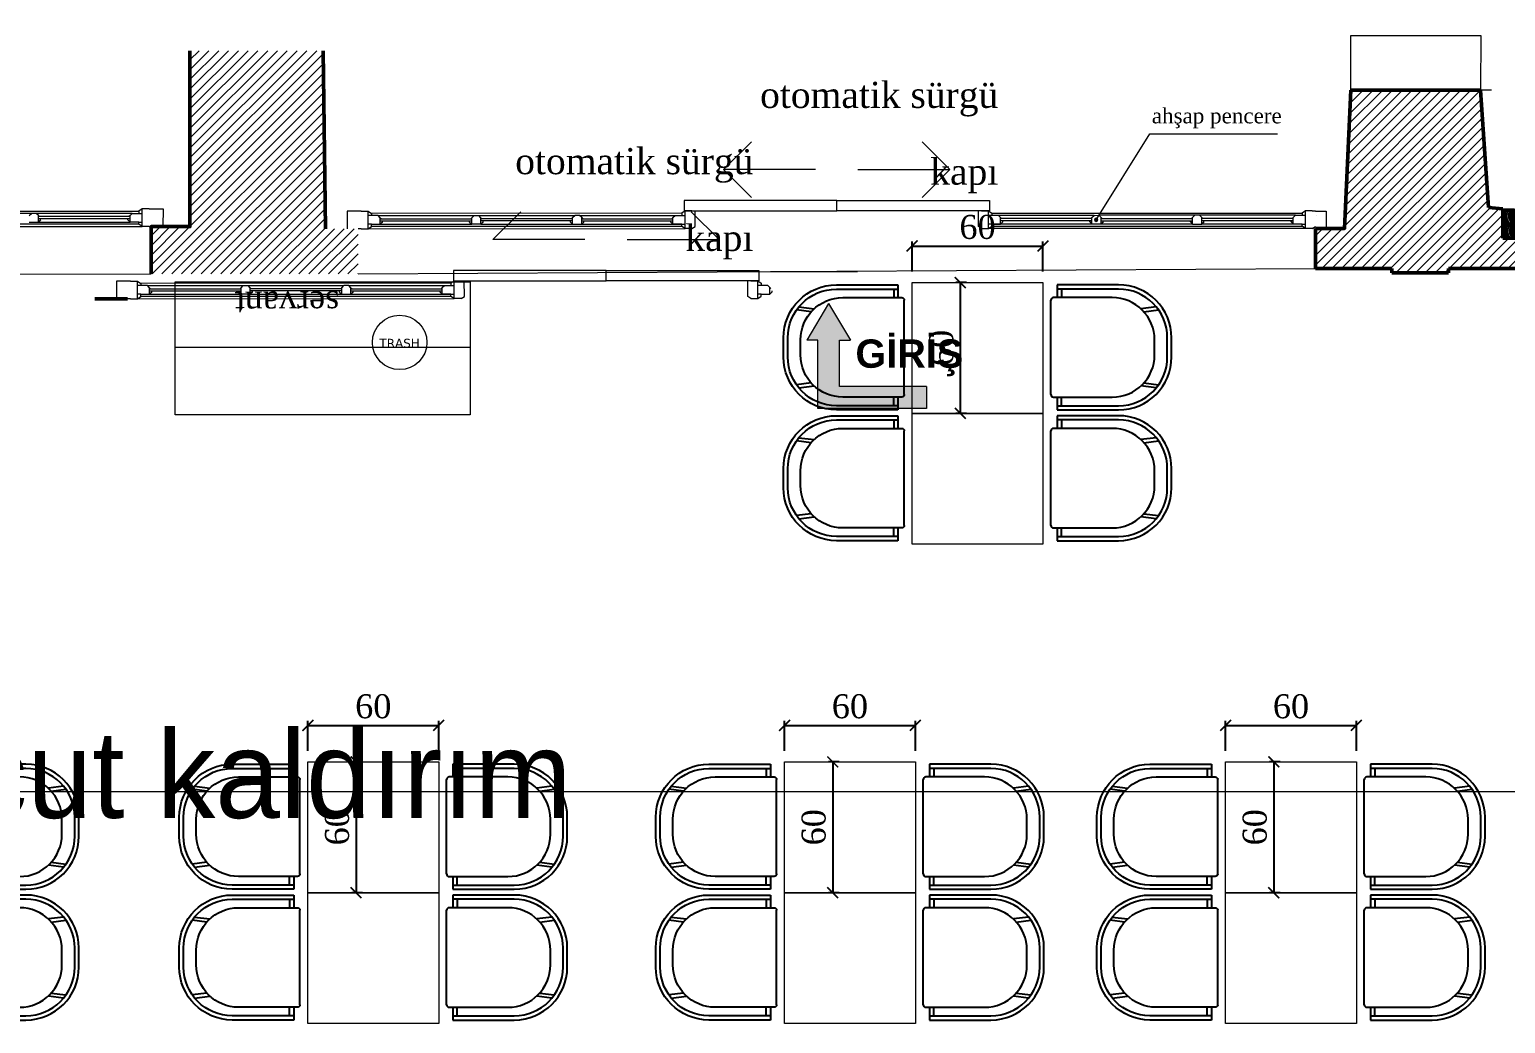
# Model space of a CAD drawing. Header units: millimetres. Extents: x 4980 to 19099, y 3891 to 5773.
# Drawn here: x 7033 to 7710, y 4214 to 4670 of the extents above; entities that cross this region are included whole.
import ezdxf

# ---------------------------------------------------------------- set-up
doc = ezdxf.new("R2010")
doc.units = ezdxf.units.MM
doc.linetypes.add('ACAD_ISO03W100', pattern=[30, 12, -18])
doc.linetypes.add('CONTINUA', pattern=[0])
for name, color, linetype, lineweight in [('a 0', 252, 'Continuous', 0), ('a 2', 132, 'Continuous', 20), ('a ahşap tarama', 46, 'Continuous', 0), ('a duvar', 84, 'Continuous', 50), ('a kaldırım', 79, 'Continuous', 0), ('a pencere 0', 252, 'Continuous', 0), ('a pencere cam', 121, 'Continuous', 0), ('a pencere doğrama', 41, 'Continuous', 20), ('a pencere görünüş', 62, 'Continuous', 9), ('no3_ahşap gorunus on kalın', 34, 'Continuous', 20), ('no3_duvar tarama', 253, 'Continuous', 9), ('no3_paslanmaz gorunus on', 163, 'Continuous', 18), ('no3_tefriş ön kalın', 200, 'Continuous', 25), ('no3_yazı tefriş', 152, 'Continuous', 15), ('p 013', 50, 'Continuous', 13), ('PLAN YAZI', 4, 'Continuous', 9), ('t_tefris ince', 34, 'Continuous', 15)]:
    doc.layers.add(name, color=color, linetype=linetype, lineweight=lineweight)
for name, color, linetype in [('a yazı', 30, 'Continuous'), ('Kıtc-002 Çizgi', 7, 'Continuous'), ('TEFRIS', 11, 'Continuous')]:
    doc.layers.add(name, color=color, linetype=linetype)
for name, color, linetype, lineweight, true_color in [('no3_ahsap gorunus on ince_Stift_Nr__34', 7, 'Continuous', 20, 0x7e3e00), ('no3_yazi duvar_Stift_Nr__152', 7, 'Continuous', 20, 0x0051a4), ('no3_yazi tefris_Stift_Nr__152', 7, 'Continuous', 20, 0x0051a4)]:
    doc.layers.add(name, color=color, linetype=linetype, lineweight=lineweight, true_color=true_color)
doc.styles.add('ERSTELLTER_STIL_2', font='verdana.ttf')
doc.styles.add('ERSTELLTER_STIL_4', font='georgia.ttf')
doc.styles.add('ROMANSTW', font='georgia.ttf')
doc.styles.get("Standard").update_dxf_attribs({"font": 'stylu.ttf', "height": 10})
doc.styles.add('Ölçü50', font='georgia.ttf', dxfattribs={"width": 0.7})
doc.dimstyles.new('M1', dxfattribs={"dimtxt": 11, "dimasz": 5, "dimexe": 2, "dimexo": 5, "dimgap": 3, "dimtad": 1, "dimdec": 1, "dimzin": 12, "dimdsep": 46, "dimtxsty": 'ROMANSTW', "dimblk": 'ARCHTICK', "dimcen": 0.09, "dimclrd": 251, "dimclre": 251, "dimclrt": 1, "dimadec": 0, "dimazin": 0, "dimtfac": 1, "dimtdec": 1, "dimtix": 1, "dimtmove": 0, "dimatfit": 3, "dimldrblk": 'ARCHTICK', "dimfxl": 1, "dimtolj": 1, "dimtzin": 0, "dimarcsym": 0})

# ---------------------------------------------------------------- blocks, each defined once
blk = doc.blocks.new('ththh')
at = {"layer": 'PLAN YAZI'}
h = blk.add_hatch(color=256, dxfattribs=at)
h.dxf.hatch_style = 1
edge = h.paths.add_edge_path()
edge.add_ellipse((-68255.92, -25917.14), major_axis=(-0.021, 0.888), ratio=0.6911, start_angle=0, end_angle=360)
for p, q in [((-68255.92, -25917.14), (-68231.35, -25877.67)), ((-68231.35, -25877.67), (-68172.76, -25877.66))]:
    blk.add_line(p, q, dxfattribs=at)
blk.add_ellipse((-68255.92, -25917.14), major_axis=(0, 0.888), ratio=0.6911, start_param=4.712389, end_param=10.995574, dxfattribs=at)
at = {"layer": 'PLAN YAZI', "insert": (-68230.4, -25865.89), "char_height": 7, "width": 63.3955, "attachment_point": 1}
blk.add_mtext('{\\fTimes New Roman|b0|i0|c162|p18;ahşap pencere}', dxfattribs=at)
blk = doc.blocks.new('SAN-1')
at = {"layer": 'no3_tefriş ön kalın', "linetype": 'CONTINUA'}
for p, q in [((4.5, 56.96), (-4.5, 56.96)), ((4.5, 54.96), (-4.5, 54.96)), ((3.5, 48.96), (-3.5, 48.96)), ((-29.5, 31.96), (-29.5, 2.96)), ((-27.5, 31.96), (-27.5, 2.96)), ((-23.5, 28.96), (-23.5, 1.2)), ((23.5, 1.2), (23.5, 28.96)), ((27.5, 2.96), (27.5, 31.96)), ((29.5, 2.96), (29.5, 31.96)), ((-29.5, 2.96), (-23.5, 2.96)), ((-27.5, 4.96), (-23.5, 4.96)), ((22.3, 0), (-22.3, 0)), ((27.5, 4.96), (23.5, 4.96)), ((23.5, 2.96), (29.5, 2.96))]:
    blk.add_line(p, q, dxfattribs=at)
at = {"layer": 'no3_tefriş ön kalın'}
for p, q in [((-19.1, 49.73), (-18.19, 42.53)), ((-16.76, 43.93), (-17.67, 50.81)), ((16.76, 43.93), (17.67, 50.81)), ((19.1, 49.73), (18.19, 42.53))]:
    blk.add_line(p, q, dxfattribs=at)
at = {"layer": 'no3_tefriş ön kalın', "linetype": 'CONTINUA'}
for centre, radius, start, end in [((-4.5, 31.96), 25, 90, 180), ((4.5, 31.96), 25, 0, 90), ((-4.5, 31.96), 23, 90, 180), ((-3.5, 28.96), 20, 90, 180), ((3.5, 28.96), 20, 0, 90), ((4.5, 31.96), 23, 0, 90), ((-22.3, 1.2), 1.2, 180, 270), ((22.3, 1.2), 1.2, 270, 0)]:
    blk.add_arc(centre, radius, start, end, dxfattribs=at)
blk = doc.blocks.new('_ArchTick')
at = {"layer": 'Kıtc-002 Çizgi', "color": 0, "const_width": 0.15}
blk.add_lwpolyline([(-0.5, -0.5), (0.5, 0.5)], dxfattribs=at)
blk = doc.blocks.new('*D141')
at = {"layer": 'Defpoints', "color": 0, "transparency": 16777216}
for p in [(7220.33, 4350.5), (7160.33, 4333.74), (7220.33, 4333.74)]:
    blk.add_point(p, dxfattribs=at)
at = {"layer": 'no3_duvar tarama', "color": 251, "lineweight": -2, "transparency": 16777216}
for p, q in [((7160.33, 4338.74), (7160.33, 4352.5)), ((7220.33, 4338.74), (7220.33, 4352.5)), ((7160.33, 4350.5), (7220.33, 4350.5))]:
    blk.add_line(p, q, dxfattribs=at)
at = {"layer": 'no3_duvar tarama', "color": 251, "lineweight": -2, "transparency": 16777216, "xscale": 5, "yscale": 5, "zscale": 5, "rotation": 180}
blk.add_blockref('_ArchTick', (7160.33, 4350.5), dxfattribs=at)
at = {"layer": 'no3_duvar tarama', "color": 251, "lineweight": -2, "transparency": 16777216, "xscale": 5, "yscale": 5, "zscale": 5}
blk.add_blockref('_ArchTick', (7220.33, 4350.5), dxfattribs=at)
at = {"layer": 'no3_duvar tarama', "color": 1, "transparency": 16777216, "insert": (7190.33, 4359.17), "char_height": 11, "attachment_point": 5, "style": 'ROMANSTW'}
blk.add_mtext('\\A1;60', dxfattribs=at)
blk = doc.blocks.new('*D142')
at = {"layer": 'Defpoints', "color": 0, "transparency": 16777216}
for p in [(7190.33, 4333.74), (7182.44, 4273.74), (7190.33, 4273.74)]:
    blk.add_point(p, dxfattribs=at)
at = {"layer": 'no3_duvar tarama', "color": 251, "lineweight": -2, "transparency": 16777216}
for p, q in [((7185.33, 4333.74), (7180.44, 4333.74)), ((7182.44, 4333.74), (7182.44, 4273.74)), ((7185.33, 4273.74), (7180.44, 4273.74))]:
    blk.add_line(p, q, dxfattribs=at)
at = {"layer": 'no3_duvar tarama', "color": 251, "lineweight": -2, "transparency": 16777216, "xscale": 5, "yscale": 5, "zscale": 5}
for p, rotation in [((7182.44, 4333.74), 90), ((7182.44, 4273.74), 270)]:
    blk.add_blockref('_ArchTick', p, dxfattribs=dict(at, rotation=rotation))
at = {"layer": 'no3_duvar tarama', "color": 1, "transparency": 16777216, "insert": (7173.76, 4303.74), "char_height": 11, "attachment_point": 5, "rotation": 90, "style": 'ROMANSTW'}
blk.add_mtext('\\A1;60', dxfattribs=at)
blk = doc.blocks.new('*D143')
at = {"layer": 'Defpoints', "color": 0, "transparency": 16777216}
for p in [(7438.93, 4350.5), (7378.93, 4333.74), (7438.93, 4333.74)]:
    blk.add_point(p, dxfattribs=at)
at = {"layer": 'no3_duvar tarama', "color": 251, "lineweight": -2, "transparency": 16777216}
for p, q in [((7378.93, 4338.74), (7378.93, 4352.5)), ((7438.93, 4338.74), (7438.93, 4352.5)), ((7378.93, 4350.5), (7438.93, 4350.5))]:
    blk.add_line(p, q, dxfattribs=at)
at = {"layer": 'no3_duvar tarama', "color": 251, "lineweight": -2, "transparency": 16777216, "xscale": 5, "yscale": 5, "zscale": 5, "rotation": 180}
blk.add_blockref('_ArchTick', (7378.93, 4350.5), dxfattribs=at)
at = {"layer": 'no3_duvar tarama', "color": 251, "lineweight": -2, "transparency": 16777216, "xscale": 5, "yscale": 5, "zscale": 5}
blk.add_blockref('_ArchTick', (7438.93, 4350.5), dxfattribs=at)
at = {"layer": 'no3_duvar tarama', "color": 1, "transparency": 16777216, "insert": (7408.93, 4359.17), "char_height": 11, "attachment_point": 5, "style": 'ROMANSTW'}
blk.add_mtext('\\A1;60', dxfattribs=at)
blk = doc.blocks.new('*D144')
at = {"layer": 'Defpoints', "color": 0, "transparency": 16777216}
for p in [(7408.93, 4333.74), (7401.03, 4273.74), (7408.93, 4273.74)]:
    blk.add_point(p, dxfattribs=at)
at = {"layer": 'no3_duvar tarama', "color": 251, "lineweight": -2, "transparency": 16777216}
for p, q in [((7403.93, 4333.74), (7399.03, 4333.74)), ((7401.03, 4333.74), (7401.03, 4273.74)), ((7403.93, 4273.74), (7399.03, 4273.74))]:
    blk.add_line(p, q, dxfattribs=at)
at = {"layer": 'no3_duvar tarama', "color": 251, "lineweight": -2, "transparency": 16777216, "xscale": 5, "yscale": 5, "zscale": 5}
for p, rotation in [((7401.03, 4333.74), 90), ((7401.03, 4273.74), 270)]:
    blk.add_blockref('_ArchTick', p, dxfattribs=dict(at, rotation=rotation))
at = {"layer": 'no3_duvar tarama', "color": 1, "transparency": 16777216, "insert": (7392.35, 4303.74), "char_height": 11, "attachment_point": 5, "rotation": 90, "style": 'ROMANSTW'}
blk.add_mtext('\\A1;60', dxfattribs=at)
blk = doc.blocks.new('*D150')
at = {"layer": 'Defpoints', "color": 0, "transparency": 16777216}
for p in [(7497.46, 4570.38), (7437.46, 4553.61), (7497.46, 4553.61)]:
    blk.add_point(p, dxfattribs=at)
at = {"layer": 'no3_duvar tarama', "color": 251, "lineweight": -2, "transparency": 16777216}
for p, q in [((7437.46, 4558.61), (7437.46, 4572.38)), ((7437.46, 4570.38), (7497.46, 4570.38)), ((7497.46, 4558.61), (7497.46, 4572.38))]:
    blk.add_line(p, q, dxfattribs=at)
at = {"layer": 'no3_duvar tarama', "color": 251, "lineweight": -2, "transparency": 16777216, "xscale": 5, "yscale": 5, "zscale": 5, "rotation": 180}
blk.add_blockref('_ArchTick', (7437.46, 4570.38), dxfattribs=at)
at = {"layer": 'no3_duvar tarama', "color": 251, "lineweight": -2, "transparency": 16777216, "xscale": 5, "yscale": 5, "zscale": 5}
blk.add_blockref('_ArchTick', (7497.46, 4570.38), dxfattribs=at)
at = {"layer": 'no3_duvar tarama', "color": 1, "transparency": 16777216, "insert": (7467.46, 4579.05), "char_height": 11, "attachment_point": 5, "style": 'ROMANSTW'}
blk.add_mtext('\\A1;60', dxfattribs=at)
blk = doc.blocks.new('*D151')
at = {"layer": 'Defpoints', "color": 0, "transparency": 16777216}
for p in [(7467.46, 4553.61), (7459.56, 4493.61), (7467.46, 4493.61)]:
    blk.add_point(p, dxfattribs=at)
at = {"layer": 'no3_duvar tarama', "color": 251, "lineweight": -2, "transparency": 16777216}
for p, q in [((7462.46, 4553.61), (7457.56, 4553.61)), ((7459.56, 4553.61), (7459.56, 4493.61)), ((7462.46, 4493.61), (7457.56, 4493.61))]:
    blk.add_line(p, q, dxfattribs=at)
at = {"layer": 'no3_duvar tarama', "color": 251, "lineweight": -2, "transparency": 16777216, "xscale": 5, "yscale": 5, "zscale": 5}
for p, rotation in [((7459.56, 4553.61), 90), ((7459.56, 4493.61), 270)]:
    blk.add_blockref('_ArchTick', p, dxfattribs=dict(at, rotation=rotation))
at = {"layer": 'no3_duvar tarama', "color": 1, "transparency": 16777216, "insert": (7450.89, 4523.61), "char_height": 11, "attachment_point": 5, "rotation": 90, "style": 'ROMANSTW'}
blk.add_mtext('\\A1;60', dxfattribs=at)
blk = doc.blocks.new('*D153')
at = {"layer": 'Defpoints', "color": 0, "transparency": 16777216}
for p in [(7641.21, 4350.5), (7581.21, 4333.74), (7641.21, 4333.74)]:
    blk.add_point(p, dxfattribs=at)
at = {"layer": 'no3_duvar tarama', "color": 251, "lineweight": -2, "transparency": 16777216}
for p, q in [((7581.21, 4338.74), (7581.21, 4352.5)), ((7641.21, 4338.74), (7641.21, 4352.5)), ((7581.21, 4350.5), (7641.21, 4350.5))]:
    blk.add_line(p, q, dxfattribs=at)
at = {"layer": 'no3_duvar tarama', "color": 251, "lineweight": -2, "transparency": 16777216, "xscale": 5, "yscale": 5, "zscale": 5, "rotation": 180}
blk.add_blockref('_ArchTick', (7581.21, 4350.5), dxfattribs=at)
at = {"layer": 'no3_duvar tarama', "color": 251, "lineweight": -2, "transparency": 16777216, "xscale": 5, "yscale": 5, "zscale": 5}
blk.add_blockref('_ArchTick', (7641.21, 4350.5), dxfattribs=at)
at = {"layer": 'no3_duvar tarama', "color": 1, "transparency": 16777216, "insert": (7611.21, 4359.17), "char_height": 11, "attachment_point": 5, "style": 'ROMANSTW'}
blk.add_mtext('\\A1;60', dxfattribs=at)
blk = doc.blocks.new('*D154')
at = {"layer": 'Defpoints', "color": 0, "transparency": 16777216}
for p in [(7611.21, 4333.74), (7603.31, 4273.74), (7611.21, 4273.74)]:
    blk.add_point(p, dxfattribs=at)
at = {"layer": 'no3_duvar tarama', "color": 251, "lineweight": -2, "transparency": 16777216}
for p, q in [((7606.21, 4333.74), (7601.31, 4333.74)), ((7603.31, 4333.74), (7603.31, 4273.74)), ((7606.21, 4273.74), (7601.31, 4273.74))]:
    blk.add_line(p, q, dxfattribs=at)
at = {"layer": 'no3_duvar tarama', "color": 251, "lineweight": -2, "transparency": 16777216, "xscale": 5, "yscale": 5, "zscale": 5}
for p, rotation in [((7603.31, 4333.74), 90), ((7603.31, 4273.74), 270)]:
    blk.add_blockref('_ArchTick', p, dxfattribs=dict(at, rotation=rotation))
at = {"layer": 'no3_duvar tarama', "color": 1, "transparency": 16777216, "insert": (7594.63, 4303.74), "char_height": 11, "attachment_point": 5, "rotation": 90, "style": 'ROMANSTW'}
blk.add_mtext('\\A1;60', dxfattribs=at)

msp = doc.modelspace()

# ---------------------------------------------------------------- hatches: boundary and pattern name
at = {"layer": 'a ahşap tarama', "lineweight": 5}
h = msp.add_hatch(dxfattribs=at)
h.set_pattern_fill('WOODFACE', color=256, scale=5, angle=48.72965, style=0, pattern_type=2)
h.set_pattern_definition([(48.729647, (83004.157, 30263.4013), (-0.45996352, 7.05609195), [0.25, -4.75]), (138.729647, (83004.161, 30266.059), (-7.05609195, -0.45996352), [0.5, -4.5]), (93.7296473, (83003.8772, 30264.9775), (-3.75802773, 3.29806422), [0.3535, -1.0605, 0.3535, -0.707, 2.475, -2.12156781]), (93.7296473, (83004.18, 30263.0485), (-3.75802773, 3.29806422), [0.35355, -0.7071, 0.35355, -5.65686781]), (93.7296473, (83004.9586, 30264.6936), (-3.75802773, 3.29806422), [0.35355, -6.7175178]), (93.7296473, (83005.4763, 30264.9045), (-3.75802773, 3.29806422), [0.35355, -6.7175178]), (93.7296473, (83004.6058, 30264.6706), (-3.75802773, 3.29806422), [0.35355, -6.7175178]), (93.7296473, (83004.253, 30264.6476), (-3.75802773, 3.29806422), [0.7071, -6.3639678]), (93.7296473, (83002.259, 30268.0607), (-3.75802773, 3.29806422), [0.7071, -6.3639678]), (93.7296473, (83003.7353, 30264.4367), (-3.75802773, 3.29806422), [1.4142, -5.6568678]), (93.7296473, (83003.3825, 30264.4137), (-3.75802773, 3.29806422), [1.4142, -5.6568678]), (93.7296473, (83004.3988, 30267.846), (-3.75802773, 3.29806422), [1.4142, -5.6568678]), (93.7296473, (83002.8418, 30264.5557), (-3.75802773, 3.29806422), [1.06066, -6.0104078]), (93.7296473, (83001.6185, 30264.2988), (-3.75802773, 3.29806422), [1.06066, -6.0104078]), (93.7296473, (83002.324, 30264.3448), (-3.75802773, 3.29806422), [1.06066, -6.0104078]), (93.7296473, (83003.3404, 30267.777), (-3.75802773, 3.29806422), [1.767767, -5.3033008]), (93.7296473, (83002.8227, 30267.566), (-3.75802773, 3.29806422), [1.767767, -5.3033008]), (93.7296473, (83004.092, 30267.1173), (-3.75802773, 3.29806422), [2.47487373, -4.59619407]), (75.2946985, (83004.111, 30264.107), (3.298064214, 3.75802773), [0.55901695, -10.6213229]), (75.2946985, (83003.6433, 30265.848), (3.298064214, 3.75802773), [0.55901695, -10.6213229]), (75.2946985, (83003.8542, 30265.3303), (3.298064214, 3.75802773), [0.55901695, -10.6213229]), (75.2946985, (83004.322, 30263.5892), (3.298064214, 3.75802773), [1.118034, -10.0623059]), (75.2946985, (83003.2905, 30265.825), (3.298064214, 3.75802773), [1.67705098, -9.5032889]), (75.2946985, (83002.7728, 30265.614), (3.298064214, 3.75802773), [2.23606798, -8.9442719]), (75.2946985, (83002.255, 30265.4032), (3.298064214, 3.75802773), [2.23606798, -8.9442719]), (75.2946985, (83000.633, 30265.8289), (3.298064214, 3.75802773), [2.23606798, -8.9442719]), (75.2946985, (83001.0088, 30265.499), (3.298064214, 3.75802773), [2.795085, -8.3852549]), (75.2946985, (83001.5495, 30265.3572), (3.298064214, 3.75802773), [2.795085, -8.3852549]), (112.164596, (83004.207, 30265.3533), (-3.75802773, 3.298064216), [0.55901695, -10.6213229]), (112.164596, (83004.088, 30264.4597), (-3.75802773, 3.298064216), [0.55901695, -10.6213229]), (112.164596, (83004.157, 30263.4013), (-3.75802773, 3.298064216), [1.118034, -10.0623059]), (112.164596, (83004.5828, 30265.0234), (-3.75802773, 3.298064216), [1.118034, -10.0623059]), (112.164596, (83004.0152, 30262.8606), (-3.75802773, 3.298064216), [1.67705098, -9.5032889]), (112.164596, (83003.6854, 30262.4848), (-3.75802773, 3.298064216), [2.23606798, -8.9442719]), (112.164596, (83006.4657, 30266.032), (-3.75802773, 3.298064216), [2.23606798, -8.9442719]), (112.164596, (83004.9356, 30265.0464), (-3.75802773, 3.298064216), [2.23606798, -8.9442719]), (112.164596, (83005.971, 30265.4682), (-3.75802773, 3.298064216), [2.795085, -8.3852549]), (112.164596, (83005.4533, 30265.2573), (-3.75802773, 3.298064216), [2.795085, -8.3852549])])
edge = h.paths.add_edge_path()
edge.add_line((7708.36, 4587.39), (7713.5, 4587.39))
edge.add_line((7713.5, 4587.39), (7713.5, 4579.06))
edge.add_line((7713.5, 4579.06), (7715.5, 4579.06))
edge.add_line((7715.5, 4579.06), (7715.5, 4575.74))
edge.add_line((7715.5, 4575.74), (7717.72, 4575.74))
edge.add_line((7717.72, 4575.74), (7717.72, 4573.97))
edge.add_line((7717.72, 4573.97), (7708.36, 4573.96))
edge.add_line((7708.36, 4573.96), (7708.36, 4580.04))
edge.add_line((7708.36, 4580.04), (7708.36, 4585.81))
edge.add_line((7708.36, 4585.81), (7708.36, 4587.39))
at = {"layer": 'no3_duvar tarama'}
h = msp.add_hatch(dxfattribs=at)
h.set_pattern_fill('ANSI31', color=256, style=0)
h.set_pattern_definition([(45, (81879.2123, 31164.2985), (-2.24506403, 2.24506403), [])])
h.paths.add_polyline_path([(7168.47, 4578.31), (7167.37, 4659.97), (7106.26, 4659.97), (7106.26, 4579.31), (7088.4, 4579.31), (7088.4, 4557.56), (7183.4, 4557.56), (7183.4, 4578.31)])
h.paths.add_polyline_path([(7162.27, 5149.88), (7182.43, 5144.97), (7200.22, 5195.97), (7208.54, 5194.4), (7209.72, 5199.26), (7211.09, 5198.93), (7215.02, 5215.16), (7190.81, 5221.18), (7190.25, 5219.09), (6960.33, 5274.47), (6960.8, 5276.41), (6936.5, 5282.29), (6932.55, 5265.95), (6934.73, 5265.42), (6933.81, 5261.6), (6942.89, 5259.8), (6932.41, 5205.82), (7106.26, 5163.51), (7106.26, 4779.97), (7166.28, 4779.97)])
h = msp.add_hatch(dxfattribs=at)
h.set_pattern_fill('ANSI31', color=256, style=0)
h.set_pattern_definition([(45, (85186.307, 24090.58), (-2.24506403, 2.24506403), [])])
h.paths.add_polyline_path([(7622.37, 4584.41), (7624.43, 4584.41), (7624.43, 4584.29), (7622.37, 4584.43)])
h.paths.add_polyline_path([(7635.8, 4578.43), (7622.38, 4578.43), (7622.4, 4560.08), (7657.4, 4560.08), (7657.4, 4558.08), (7683.4, 4558.08), (7683.4, 4560.08), (7714.4, 4560.08), (7714.77, 4573.96), (7708.36, 4573.96), (7708.36, 4587.39), (7701.82, 4587.98), (7698.19, 4641.8), (7638.63, 4641.93), (7636.17, 4586.81), (7635.82, 4586.81), (7635.82, 4578.96)])
at = {"layer": 'p 013'}
h = msp.add_hatch(color=256, dxfattribs=at)
h.dxf.hatch_style = 1
h.paths.add_polyline_path([(7394.14, 4495.91), (7444.06, 4495.91), (7444.06, 4505.91), (7404.14, 4505.91), (7404.14, 4527.19), (7409.14, 4527.19), (7399.14, 4543.94), (7389.14, 4527.19), (7394.14, 4527.19)])

# ---------------------------------------------------------------- linework, layer by layer
at = {"layer": 'a 2', "linetype": 'ACAD_ISO03W100', "elevation": -0.53}
msp.add_lwpolyline([(7853.17, 4641.72), (7698.19, 4641.8)], dxfattribs=at)
at = {"layer": 'a 2', "elevation": -0.53}
for points in [[(6650.42, 4557.51), (7088.42, 4557.56)], [(7183.42, 4557.56), (7622.42, 4560.08)]]:
    msp.add_lwpolyline(points, dxfattribs=at)
at = {"layer": 'a duvar'}
for p, q in [((7698.19, 4641.8, -0.53), (7638.63, 4641.93, -0.53)), ((7701.82, 4587.98, -0.53), (7698.19, 4641.8, -0.53)), ((7708.36, 4587.39, -0.53), (7701.82, 4587.98, -0.53)), ((7708.36, 4573.96, -0.53), (7708.36, 4587.39, -0.53)), ((7622.37, 4578.43, -0.53), (7622.4, 4560.08, -0.53)), ((7714.77, 4573.96, -0.53), (7708.36, 4573.96, -0.53)), ((7622.4, 4560.08, -0.53), (7657.4, 4560.08, -0.53)), ((7657.4, 4560.08, -0.53), (7657.4, 4558.08, -0.53)), ((7657.4, 4558.08, -0.53), (7683.4, 4558.08, -0.53)), ((7683.4, 4560.08, -0.53), (7714.4, 4560.08, -0.53)), ((7683.4, 4558.08, -0.53), (7683.4, 4560.08, -0.53))]:
    msp.add_line(p, q, dxfattribs=at)
at = {"layer": 'a duvar', "elevation": -0.53}
for points in [[(7088.4, 4557.56), (7088.4, 4579.31), (7106.26, 4579.31), (7106.26, 4659.97)], [(7167.37, 4659.97), (7168.47, 4578.31)], [(7635.8, 4578.43), (7638.63, 4641.93)], [(7622.37, 4578.43), (7635.8, 4578.43), (7635.8, 4578.43)], [(7077.59, 4546.19), (7062.66, 4546.19)]]:
    msp.add_lwpolyline(points, dxfattribs=at)
at = {"layer": 'a kaldırım', "elevation": -0.53}
msp.add_lwpolyline([(7372.5, 4558.65), (7412.39, 4558.65)], dxfattribs=at)
at = {"layer": 'a pencere 0', "elevation": -0.53}
for points in [[(6941.04, 4586.35), (7082.77, 4586.35)], [(7036.77, 4584.35), (7037.27, 4583.85)], [(7078.77, 4584.35), (7078.27, 4583.85)], [(7331.76, 4585.39), (7189.53, 4585.35)], [(7193.53, 4583.36), (7194.03, 4582.86)], [(7235.53, 4583.37), (7235.03, 4582.87)], [(7239.71, 4583.37), (7240.21, 4582.87)], [(7281.71, 4583.38), (7281.21, 4582.88)], [(7285.9, 4583.38), (7286.4, 4582.88)], [(7327.76, 4583.39), (7327.26, 4582.89)], [(7474.03, 4585.43), (7616.26, 4585.47)], [(7478.03, 4583.43), (7478.53, 4582.93)], [(7519.9, 4583.44), (7519.4, 4582.94)], [(7524.08, 4583.45), (7524.58, 4582.95)], [(7566.08, 4583.46), (7565.58, 4582.96)], [(7570.26, 4583.46), (7570.76, 4582.96)], [(7612.26, 4583.47), (7611.76, 4582.97)], [(6654.49, 4579.31), (7084.32, 4579.31)], [(7082.77, 4580.35), (6656.04, 4580.35)], [(7187.98, 4578.31), (7333.31, 4578.35)], [(7331.76, 4579.39), (7189.53, 4579.35)], [(7617.81, 4578.42), (7472.48, 4578.38)], [(7474.03, 4579.43), (7616.26, 4579.47)], [(7225.95, 4553.28), (7083.72, 4553.24)], [(7087.72, 4551.24), (7088.22, 4550.74)], [(7129.72, 4551.25), (7129.22, 4550.75)], [(7133.9, 4551.25), (7134.4, 4550.75)], [(7175.9, 4551.26), (7175.4, 4550.76)], [(7180.08, 4551.26), (7180.58, 4550.76)], [(7221.95, 4551.28), (7221.45, 4550.78)], [(7372.22, 4551.32), (7372.72, 4550.82)], [(7082.17, 4546.19), (7227.5, 4546.23)], [(7225.95, 4547.28), (7083.72, 4547.24)]]:
    msp.add_lwpolyline(points, dxfattribs=at)
at = {"layer": 'a pencere cam', "elevation": -0.53}
for points in [[(7078.77, 4583.85), (7036.77, 4583.85)], [(7078.77, 4582.85), (7036.77, 4582.85)], [(7193.53, 4582.86), (7235.53, 4582.87)], [(7281.71, 4582.88), (7239.71, 4582.87)], [(7285.9, 4582.88), (7327.76, 4582.89)], [(7519.9, 4582.94), (7478.03, 4582.93)], [(7524.08, 4582.95), (7566.08, 4582.96)], [(7612.26, 4582.97), (7570.26, 4582.96)], [(7193.53, 4581.86), (7235.53, 4581.87)], [(7281.71, 4581.88), (7239.71, 4581.87)], [(7285.9, 4581.88), (7327.76, 4581.89)], [(7519.9, 4581.94), (7478.03, 4581.93)], [(7524.08, 4581.95), (7566.08, 4581.96)], [(7612.26, 4581.97), (7570.26, 4581.96)], [(7087.72, 4550.74), (7129.72, 4550.75)], [(7087.72, 4549.74), (7129.72, 4549.75)], [(7175.9, 4550.76), (7133.9, 4550.75)], [(7175.9, 4549.76), (7133.9, 4549.75)], [(7180.08, 4550.76), (7221.95, 4550.78)], [(7180.09, 4549.76), (7221.95, 4549.78)]]:
    msp.add_lwpolyline(points, dxfattribs=at)
at = {"layer": 'a pencere doğrama', "elevation": -0.53}
for points in [[(7032.59, 4584.35), (7033.59, 4585.35)], [(7035.77, 4585.35), (7033.59, 4585.35)], [(7036.77, 4584.35), (7035.77, 4585.35)], [(7036.77, 4583.85), (7036.77, 4584.35)], [(7036.77, 4581.35), (7036.77, 4583.85)], [(7037.77, 4582.35), (7037.77, 4582.85)], [(7077.77, 4582.35), (7077.77, 4582.85)], [(7078.77, 4584.35), (7079.77, 4585.35)], [(7078.77, 4581.35), (7078.77, 4584.35)], [(7079.77, 4585.35), (7082.77, 4585.35)], [(7087.49, 4587.4), (7084.32, 4587.4), (7082.77, 4586.35)], [(7082.77, 4586.35), (7082.77, 4585.35)], [(7082.77, 4585.35), (7084.32, 4585.35)], [(7084.32, 4579.31), (7084.32, 4587.4)], [(7087.49, 4587.4), (7088.9, 4587.4)], [(7088.9, 4587.4), (7093.9, 4587.4), (7093.89, 4579.37)], [(7183.4, 4586.4), (7178.4, 4586.4), (7178.4, 4578.31)], [(7184.81, 4586.4), (7183.4, 4586.4)], [(7184.81, 4586.4), (7187.98, 4586.4), (7189.53, 4585.35)], [(7187.98, 4578.31), (7187.98, 4586.4)], [(7189.53, 4584.35), (7187.98, 4584.35)], [(7189.53, 4585.35), (7189.53, 4584.35)], [(7192.53, 4584.36), (7189.53, 4584.35)], [(7193.53, 4583.36), (7192.53, 4584.36)], [(7193.53, 4580.36), (7193.53, 4583.36)], [(7235.53, 4583.37), (7236.53, 4584.37)], [(7235.53, 4582.87), (7235.53, 4583.37)], [(7235.53, 4580.37), (7235.53, 4582.87)], [(7236.53, 4584.37), (7238.71, 4584.37)], [(7239.71, 4583.37), (7238.71, 4584.37)], [(7239.71, 4582.87), (7239.71, 4583.37)], [(7239.71, 4580.37), (7239.71, 4583.37)], [(7239.71, 4580.37), (7239.71, 4582.87)], [(7281.71, 4583.38), (7282.71, 4584.38)], [(7281.71, 4582.88), (7281.71, 4583.38)], [(7281.71, 4580.38), (7281.71, 4583.38)], [(7281.71, 4580.38), (7281.71, 4582.88)], [(7284.9, 4584.38), (7282.71, 4584.38)], [(7285.9, 4583.38), (7284.9, 4584.38)], [(7285.9, 4582.88), (7285.9, 4583.38)], [(7285.9, 4580.38), (7285.9, 4582.88)], [(7327.76, 4583.39), (7328.76, 4584.39)], [(7327.76, 4580.39), (7327.76, 4583.39)], [(7328.76, 4584.39), (7331.76, 4584.39)], [(7336.48, 4586.44), (7333.31, 4586.44), (7331.76, 4585.39)], [(7331.76, 4585.39), (7331.76, 4584.39)], [(7331.76, 4584.39), (7333.31, 4584.39)], [(7333.31, 4578.35), (7333.31, 4586.44)], [(7336.48, 4586.44), (7337.9, 4586.44)], [(7337.9, 4579.39), (7337.9, 4586.44)], [(7467.9, 4579.3), (7467.9, 4586.48)], [(7469.31, 4586.48), (7467.9, 4586.48)], [(7469.31, 4586.48), (7472.48, 4586.48), (7474.03, 4585.43)], [(7472.48, 4578.38), (7472.48, 4586.48)], [(7474.03, 4584.43), (7472.48, 4584.43)], [(7474.03, 4585.43), (7474.03, 4584.43)], [(7477.03, 4584.43), (7474.03, 4584.43)], [(7478.03, 4583.43), (7477.03, 4584.43)], [(7478.03, 4580.43), (7478.03, 4583.43)], [(7519.9, 4583.44), (7520.9, 4584.44)], [(7519.9, 4582.94), (7519.9, 4583.44)], [(7519.9, 4580.44), (7519.9, 4582.94)], [(7520.9, 4584.44), (7523.08, 4584.45)], [(7524.08, 4583.45), (7523.08, 4584.45)], [(7524.08, 4582.95), (7524.08, 4583.45)], [(7524.08, 4580.45), (7524.08, 4583.45)], [(7524.08, 4580.45), (7524.08, 4582.95)], [(7566.08, 4583.46), (7567.08, 4584.46)], [(7566.08, 4582.96), (7566.08, 4583.46)], [(7566.08, 4580.46), (7566.08, 4583.46)], [(7566.08, 4580.46), (7566.08, 4582.96)], [(7569.26, 4584.46), (7567.08, 4584.46)], [(7570.26, 4583.46), (7569.26, 4584.46)], [(7570.26, 4582.96), (7570.26, 4583.46)], [(7570.26, 4580.46), (7570.26, 4582.96)], [(7612.26, 4583.47), (7613.26, 4584.47)], [(7612.26, 4580.47), (7612.26, 4583.47)], [(7613.26, 4584.47), (7616.26, 4584.47)], [(7620.98, 4586.52), (7617.81, 4586.52), (7616.26, 4585.47)], [(7616.26, 4585.47), (7616.26, 4584.47)], [(7616.26, 4584.47), (7617.81, 4584.47)], [(7617.81, 4578.42), (7617.81, 4586.52)], [(7620.98, 4586.52), (7622.4, 4586.52)], [(7622.4, 4586.4), (7627.4, 4586.4), (7627.39, 4578.31)], [(7708.36, 4587.39), (7713.5, 4587.39), (7713.5, 4587.39), (7713.5, 4579.06), (7715.5, 4579.06), (7715.5, 4575.74), (7717.72, 4575.74), (7717.72, 4573.97), (7708.36, 4573.96), (7708.36, 4580.04), (7708.36, 4585.81), (7708.36, 4585.81), (7708.36, 4585.81), (7708.36, 4587.39)], [(7032.59, 4581.35), (7032.59, 4581.35), (7036.77, 4581.35)], [(7037.77, 4582.35), (7036.77, 4581.35)], [(7077.77, 4582.35), (7078.77, 4581.35)], [(7082.77, 4580.35), (7082.77, 4581.35), (7078.77, 4581.35)], [(7082.77, 4581.35), (7084.32, 4581.35)], [(7087.49, 4579.31), (7084.32, 4579.31), (7082.77, 4580.35)], [(7087.49, 4579.31), (7088.4, 4579.31)], [(7184.81, 4578.31), (7183.4, 4578.31)], [(7184.81, 4578.31), (7187.98, 4578.31), (7189.53, 4579.35)], [(7189.53, 4580.35), (7187.98, 4580.35)], [(7189.53, 4579.35), (7189.53, 4580.35), (7193.53, 4580.36)], [(7194.53, 4581.36), (7193.53, 4580.36)], [(7194.53, 4581.36), (7194.53, 4581.86)], [(7234.53, 4581.37), (7234.53, 4581.87)], [(7234.53, 4581.37), (7235.53, 4580.37)], [(7239.71, 4580.37), (7239.71, 4580.37), (7235.53, 4580.37)], [(7240.71, 4581.37), (7239.71, 4580.37)], [(7240.71, 4581.37), (7240.71, 4581.87)], [(7280.71, 4581.38), (7280.71, 4581.88)], [(7280.71, 4581.38), (7281.71, 4580.38)], [(7281.71, 4580.38), (7281.71, 4580.38), (7285.9, 4580.38)], [(7286.9, 4581.38), (7285.9, 4580.38)], [(7286.9, 4581.38), (7286.9, 4581.88)], [(7326.76, 4581.39), (7326.76, 4581.89)], [(7326.76, 4581.39), (7327.76, 4580.39)], [(7331.76, 4579.39), (7331.76, 4580.39), (7327.76, 4580.39)], [(7331.76, 4580.39), (7333.31, 4580.39)], [(7336.48, 4578.35), (7333.31, 4578.35), (7331.76, 4579.39)], [(7336.48, 4578.35), (7337.9, 4579.39)], [(7469.31, 4578.38), (7467.9, 4579.3)], [(7469.31, 4578.38), (7472.48, 4578.38), (7474.03, 4579.43)], [(7474.03, 4580.43), (7472.48, 4580.43)], [(7474.03, 4579.43), (7474.03, 4580.43), (7478.03, 4580.43)], [(7479.03, 4581.43), (7478.03, 4580.43)], [(7479.03, 4581.43), (7479.03, 4581.93)], [(7518.9, 4581.44), (7518.9, 4581.94)], [(7518.9, 4581.44), (7519.9, 4580.44)], [(7524.08, 4580.45), (7524.08, 4580.45), (7519.9, 4580.44)], [(7525.08, 4581.45), (7524.08, 4580.45)], [(7525.08, 4581.45), (7525.08, 4581.95)], [(7565.08, 4581.46), (7565.08, 4581.96)], [(7565.08, 4581.46), (7566.08, 4580.46)], [(7566.08, 4580.46), (7566.08, 4580.46), (7570.26, 4580.46)], [(7571.26, 4581.46), (7570.26, 4580.46)], [(7571.26, 4581.46), (7571.26, 4581.96)], [(7611.26, 4581.47), (7611.26, 4581.97)], [(7611.26, 4581.47), (7612.26, 4580.47)], [(7616.26, 4579.47), (7616.26, 4580.47), (7612.26, 4580.47)], [(7616.26, 4580.47), (7617.81, 4580.47)], [(7620.98, 4578.42), (7617.81, 4578.42), (7616.26, 4579.47)], [(7620.98, 4578.42), (7622.4, 4579.34)], [(7077.58, 4554.28), (7072.58, 4554.28), (7072.59, 4546.19)], [(7079, 4554.28), (7077.58, 4554.28)], [(7079, 4554.28), (7082.17, 4554.28), (7083.72, 4553.24)], [(7082.17, 4546.19), (7082.17, 4554.28)], [(7083.72, 4552.24), (7082.17, 4552.24)], [(7083.72, 4553.24), (7083.72, 4552.24)], [(7086.72, 4552.24), (7083.72, 4552.24)], [(7087.72, 4551.24), (7086.72, 4552.24)], [(7087.72, 4548.24), (7087.72, 4551.24)], [(7088.72, 4549.24), (7087.72, 4548.24)], [(7088.72, 4549.24), (7088.72, 4549.74)], [(7128.72, 4549.25), (7128.72, 4549.75)], [(7128.72, 4549.25), (7129.72, 4548.25)], [(7129.72, 4551.25), (7130.72, 4552.25)], [(7129.72, 4550.75), (7129.72, 4551.25)], [(7129.72, 4548.25), (7129.72, 4550.75)], [(7130.72, 4552.25), (7132.9, 4552.25)], [(7133.9, 4551.25), (7132.9, 4552.25)], [(7133.9, 4550.75), (7133.9, 4551.25)], [(7133.9, 4548.25), (7133.9, 4551.25)], [(7133.9, 4548.25), (7133.9, 4550.75)], [(7134.9, 4549.25), (7133.9, 4548.25)], [(7134.9, 4549.25), (7134.9, 4549.75)], [(7174.9, 4549.26), (7174.9, 4549.76)], [(7174.9, 4549.26), (7175.9, 4548.26)], [(7175.9, 4551.26), (7176.9, 4552.26)], [(7175.9, 4550.76), (7175.9, 4551.26)], [(7175.9, 4548.26), (7175.9, 4551.26)], [(7175.9, 4548.26), (7175.9, 4550.76)], [(7179.08, 4552.26), (7176.9, 4552.26)], [(7180.08, 4551.26), (7179.08, 4552.26)], [(7180.08, 4550.76), (7180.08, 4551.26)], [(7180.09, 4548.26), (7180.08, 4550.76)], [(7181.09, 4549.26), (7180.09, 4548.26)], [(7181.09, 4549.26), (7181.09, 4549.76)], [(7220.95, 4549.27), (7220.95, 4549.77)], [(7220.95, 4549.27), (7221.95, 4548.28)], [(7221.95, 4551.28), (7222.95, 4552.28)], [(7221.95, 4548.28), (7221.95, 4551.28)], [(7222.95, 4552.28), (7225.95, 4552.28)], [(7230.67, 4554.32), (7227.5, 4554.32), (7225.95, 4553.28)], [(7225.95, 4553.28), (7225.95, 4552.28)], [(7225.95, 4552.28), (7227.5, 4552.28)], [(7227.5, 4546.23), (7227.5, 4554.32)], [(7230.67, 4554.32), (7232.08, 4554.33)], [(7232.09, 4547.28), (7232.08, 4554.33)], [(7362.09, 4547.18), (7362.08, 4554.36)], [(7363.5, 4554.36), (7362.08, 4554.36)], [(7363.5, 4554.36), (7366.67, 4554.36), (7368.22, 4553.32)], [(7366.67, 4546.27), (7366.67, 4554.36)], [(7368.22, 4552.32), (7366.67, 4552.31)], [(7368.22, 4553.32), (7368.22, 4552.32)], [(7371.22, 4552.32), (7368.22, 4552.32)], [(7372.22, 4551.32), (7371.22, 4552.32)], [(7372.22, 4548.32), (7372.22, 4551.32)], [(7373.22, 4549.32), (7372.22, 4548.32)], [(7373.22, 4549.32), (7373.22, 4549.82)], [(7079, 4546.19), (7077.59, 4546.19)], [(7079, 4546.19), (7082.17, 4546.19), (7083.72, 4547.24)], [(7083.72, 4548.24), (7082.17, 4548.24)], [(7083.72, 4547.24), (7083.72, 4548.24), (7087.72, 4548.24)], [(7133.9, 4548.25), (7133.9, 4548.25), (7129.72, 4548.25)], [(7175.9, 4548.26), (7175.9, 4548.26), (7180.09, 4548.26)], [(7225.95, 4547.28), (7225.95, 4548.28), (7221.95, 4548.28)], [(7225.95, 4548.28), (7227.5, 4548.28)], [(7230.67, 4546.23), (7227.5, 4546.23), (7225.95, 4547.28)], [(7230.67, 4546.23), (7232.09, 4547.28)], [(7363.5, 4546.27), (7362.09, 4547.18)], [(7363.5, 4546.27), (7366.67, 4546.27), (7368.22, 4547.32)], [(7368.22, 4548.32), (7366.67, 4548.31)], [(7368.22, 4547.32), (7368.22, 4548.32), (7372.22, 4548.32)]]:
    msp.add_lwpolyline(points, dxfattribs=at)
at = {"layer": 'a pencere görünüş', "elevation": -0.53}
for points in [[(7033.59, 4585.35), (6989.59, 4585.35)], [(7079.77, 4585.35), (7035.77, 4585.35)], [(7192.53, 4584.36), (7236.53, 4584.37)], [(7238.71, 4584.37), (7282.71, 4584.38)], [(7284.9, 4584.38), (7333.31, 4584.39)], [(7520.9, 4584.44), (7472.48, 4584.43)], [(7567.08, 4584.46), (7523.08, 4584.45)], [(7613.26, 4584.47), (7569.26, 4584.46)], [(7036.77, 4581.35), (7078.77, 4581.35)], [(7193.53, 4580.36), (7235.53, 4580.37)], [(7239.71, 4580.37), (7281.71, 4580.38)], [(7285.9, 4580.38), (7333.31, 4580.39)], [(7519.9, 4580.44), (7472.48, 4580.43)], [(7566.08, 4580.46), (7524.08, 4580.45)], [(7612.26, 4580.47), (7570.26, 4580.46)], [(7086.72, 4552.24), (7130.72, 4552.25)], [(7132.9, 4552.25), (7176.9, 4552.26)], [(7179.08, 4552.26), (7227.5, 4552.28)], [(7087.72, 4548.24), (7129.72, 4548.25)], [(7133.9, 4548.25), (7175.9, 4548.26)], [(7180.09, 4548.26), (7227.5, 4548.28)]]:
    msp.add_lwpolyline(points, dxfattribs=at)
at = {"layer": 'no3_ahsap gorunus on ince_Stift_Nr__34', "linetype": 'Continuous', "flags": 128}
msp.add_lwpolyline([(7099.53, 4553.89), (7234.69, 4553.89), (7234.69, 4492.99), (7099.53, 4492.99)], close=True, dxfattribs=at)
msp.add_lwpolyline([(7099.53, 4553.89), (7234.69, 4553.89), (7234.69, 4492.99), (7099.53, 4492.99)], close=True, dxfattribs=at)
msp.add_lwpolyline([(7234.69, 4523.84), (7099.53, 4523.84)], dxfattribs=at)
msp.add_lwpolyline([(7234.69, 4523.84), (7099.53, 4523.84)], dxfattribs=at)
at = {"layer": 'no3_ahsap gorunus on ince_Stift_Nr__34', "linetype": 'Continuous'}
msp.add_circle((7202.42, 4526.16), 12.5, dxfattribs=at)
msp.add_circle((7202.42, 4526.16), 12.5, dxfattribs=at)
at = {"layer": 'no3_ahşap gorunus on kalın', "elevation": -0.53}
msp.add_lwpolyline([(7638.63, 4641.93), (7638.63, 4666.93), (7698.24, 4666.93), (7698.19, 4641.8), (7638.63, 4641.93)], dxfattribs=at)
at = {"layer": 'no3_paslanmaz gorunus on', "elevation": -0.53}
for points in [[(7332.9, 4586.44), (7402.89, 4586.44), (7402.89, 4591.26), (7332.9, 4591.26)], [(7472.89, 4586.44), (7402.89, 4586.44), (7402.89, 4591.26), (7472.89, 4591.26)], [(7227.08, 4554.33), (7297.08, 4554.33), (7297.08, 4559.14), (7227.08, 4559.14)], [(7367.08, 4554.33), (7297.08, 4554.33), (7297.08, 4559.14), (7367.08, 4559.14)]]:
    msp.add_lwpolyline(points, close=True, dxfattribs=at)
at = {"layer": 'no3_yazı tefriş', "elevation": -0.53}
for points in [[(7393.19, 4605.42), (7351, 4605.42), (7363.79, 4618.21)], [(7412.59, 4605.42), (7454.79, 4605.42), (7442, 4618.21)], [(7393.19, 4605.42), (7351, 4605.42), (7363.79, 4592.64)], [(7412.59, 4605.42), (7454.79, 4605.42), (7442, 4592.64)], [(7287.38, 4573.31), (7245.19, 4573.31), (7257.98, 4586.1)], [(7306.78, 4573.31), (7348.97, 4573.31), (7336.19, 4586.1)]]:
    msp.add_lwpolyline(points, dxfattribs=at)
at = {"layer": 'p 013', "elevation": -0.53}
for points in [[(7399.14, 4543.94), (7389.14, 4527.19)], [(7399.14, 4543.94), (7409.14, 4527.19)], [(7394.14, 4527.19), (7389.14, 4527.19)], [(7444.06, 4495.91), (7394.14, 4495.91), (7394.14, 4527.19)], [(7404.14, 4527.19), (7409.14, 4527.19)], [(7444.06, 4505.91), (7404.14, 4505.91), (7404.14, 4527.19)], [(7444.06, 4505.91), (7444.06, 4495.91)]]:
    msp.add_lwpolyline(points, dxfattribs=at)
at = {"layer": 'PLAN YAZI', "color": 154, "elevation": -0.53}
msp.add_lwpolyline([(5277.5, 4320.08), (8065.52, 4320.08, 0.177706), (8252.39, 4388.67, 0.177706)], format="xyb", dxfattribs=at)
at = {"layer": 't_tefris ince'}
for points in [[(7437.46, 4553.61), (7497.46, 4553.61), (7497.46, 4493.61), (7437.46, 4493.61)], [(7437.46, 4493.61), (7497.46, 4493.61), (7497.46, 4433.61), (7437.46, 4433.61)], [(7160.33, 4333.74), (7220.33, 4333.74), (7220.33, 4273.74), (7160.33, 4273.74)], [(7378.93, 4333.74), (7438.93, 4333.74), (7438.93, 4273.74), (7378.93, 4273.74)], [(7581.21, 4333.74), (7641.21, 4333.74), (7641.21, 4273.74), (7581.21, 4273.74)], [(7160.33, 4273.74), (7220.33, 4273.74), (7220.33, 4213.74), (7160.33, 4213.74)], [(7378.93, 4273.74), (7438.93, 4273.74), (7438.93, 4213.74), (7378.93, 4213.74)], [(7581.21, 4273.74), (7641.21, 4273.74), (7641.21, 4213.74), (7581.21, 4213.74)]]:
    msp.add_lwpolyline(points, close=True, dxfattribs=at)

# ---------------------------------------------------------------- block references
at = {"layer": 'a 0'}
msp.add_blockref('ththh', (75777.78, 30499.53, -0.53), dxfattribs=at)
at = {"layer": 'TEFRIS'}
for p, xscale, yscale, zscale, rotation in [((7433.85, 4523.87), -0.9719999999997528, 0.9719999999997526, 0.9720000000000001, 90), ((7501.07, 4523.87), 0.9719999999997531, 0.9719999999997531, 0.9719999999997531, 270.0000000000002), ((7433.85, 4463.87), -0.9719999999997528, 0.9719999999997526, 0.9720000000000001, 90), ((7501.07, 4463.87), 0.971999999999753, 0.971999999999753, 0.971999999999753, 270.0000000000002), ((6999.97, 4303.99), 0.9719999999997531, 0.9719999999997531, 0.9719999999997531, 270.0000000000002), ((7156.72, 4303.99), -0.9719999999997528, 0.9719999999997526, 0.9720000000000001, 90), ((7223.95, 4303.99), 0.9719999999997531, 0.9719999999997531, 0.9719999999997531, 270.0000000000002), ((7375.31, 4303.99), -0.9719999999997528, 0.9719999999997526, 0.9720000000000001, 90), ((7442.54, 4303.99), 0.9719999999997531, 0.9719999999997531, 0.9719999999997531, 270.0000000000002), ((7577.59, 4303.99), -0.9719999999997528, 0.9719999999997526, 0.9720000000000001, 89.99999999999993), ((7644.82, 4303.99), 0.9719999999997531, 0.9719999999997531, 0.9719999999997531, 270.0000000000002), ((6999.97, 4243.99), 0.971999999999753, 0.971999999999753, 0.971999999999753, 270.0000000000002), ((7156.72, 4243.99), -0.9719999999997528, 0.9719999999997526, 0.9720000000000001, 90), ((7223.95, 4243.99), 0.971999999999753, 0.971999999999753, 0.971999999999753, 270.0000000000002), ((7375.31, 4243.99), -0.9719999999997528, 0.9719999999997526, 0.9720000000000001, 90), ((7442.54, 4243.99), 0.971999999999753, 0.971999999999753, 0.971999999999753, 270.0000000000002), ((7577.59, 4243.99), -0.9719999999997528, 0.9719999999997526, 0.9720000000000001, 89.99999999999993), ((7644.82, 4243.99), 0.971999999999753, 0.971999999999753, 0.971999999999753, 270.0000000000002)]:
    msp.add_blockref('SAN-1', p, dxfattribs=dict(at, xscale=xscale, yscale=yscale, zscale=zscale, rotation=rotation))

# ---------------------------------------------------------------- texts
at = {"layer": 'a yazı', "insert": (7411.45, 4527.52, -0.53), "char_height": 13, "width": 68.9056, "attachment_point": 1}
msp.add_mtext('{\\fArial|b1|i0|c162|p34;GİRİŞ}', dxfattribs=at)
at = {"layer": 'no3_yazi duvar_Stift_Nr__152', "linetype": 'Continuous', "insert": (7193.14, 4527.8), "char_height": 4, "attachment_point": 1, "style": 'ERSTELLTER_STIL_2'}
msp.add_mtext('\\A1;{\\fVerdana|b0|i0|c0|p38;TRASH}', dxfattribs=at)
msp.add_mtext('\\A1;{\\fVerdana|b0|i0|c0|p38;TRASH}', dxfattribs=at)
at = {"layer": 'no3_yazi tefris_Stift_Nr__152', "linetype": 'Continuous', "char_height": 12, "width": 120.9246, "attachment_point": 3, "line_spacing_factor": 1.759884, "style": 'ERSTELLTER_STIL_4'}
for insert in [(7476.98, 4645.72), (7364.67, 4615.33)]:
    msp.add_mtext('\\A1;otomatik sürgü\\Pkapı\\P', dxfattribs=dict(at, insert=insert))
at = {"layer": 'no3_yazı tefriş', "lineweight": 9, "insert": (7174.74, 4549.78), "char_height": 11, "width": 732.473, "attachment_point": 7, "rotation": 180.22272, "style": 'Ölçü50'}
msp.add_mtext('\\pt121;{\\W1;servant\\P}', dxfattribs=at)
at = {"layer": 'PLAN YAZI', "insert": (6903.85, 4348, -0.53), "char_height": 40, "width": 1594.4318, "attachment_point": 1}
msp.add_mtext('{\\C154;mevcut kaldırım\\P}', dxfattribs=at)

# ---------------------------------------------------------------- dimensions: what is measured, and where the dimension line sits
at = {"layer": 'no3_duvar tarama'}
for p1, p2, distance, picture, middle in [((7437.46, 4553.61), (7497.46, 4553.61), 16.76, '*D150', (7467.46, 4579.05)), ((7467.46, 4553.61), (7467.46, 4493.61), -7.9, '*D151', (7450.89, 4523.61)), ((7160.33, 4333.74), (7220.33, 4333.74), 16.76, '*D141', (7190.33, 4359.17)), ((7378.93, 4333.74), (7438.93, 4333.74), 16.76, '*D143', (7408.93, 4359.17)), ((7581.21, 4333.74), (7641.21, 4333.74), 16.76, '*D153', (7611.21, 4359.17)), ((7190.33, 4333.74), (7190.33, 4273.74), -7.9, '*D142', (7173.76, 4303.74)), ((7408.93, 4333.74), (7408.93, 4273.74), -7.9, '*D144', (7392.35, 4303.74)), ((7611.21, 4333.74), (7611.21, 4273.74), -7.9, '*D154', (7594.63, 4303.74))]:
    dim = msp.add_aligned_dim(p1=p1, p2=p2, distance=distance, dimstyle='M1', dxfattribs=at)
    dim.commit()
    dim.dimension.update_dxf_attribs({"geometry": picture, "text_midpoint": middle})

doc.saveas('drawing.dxf')
